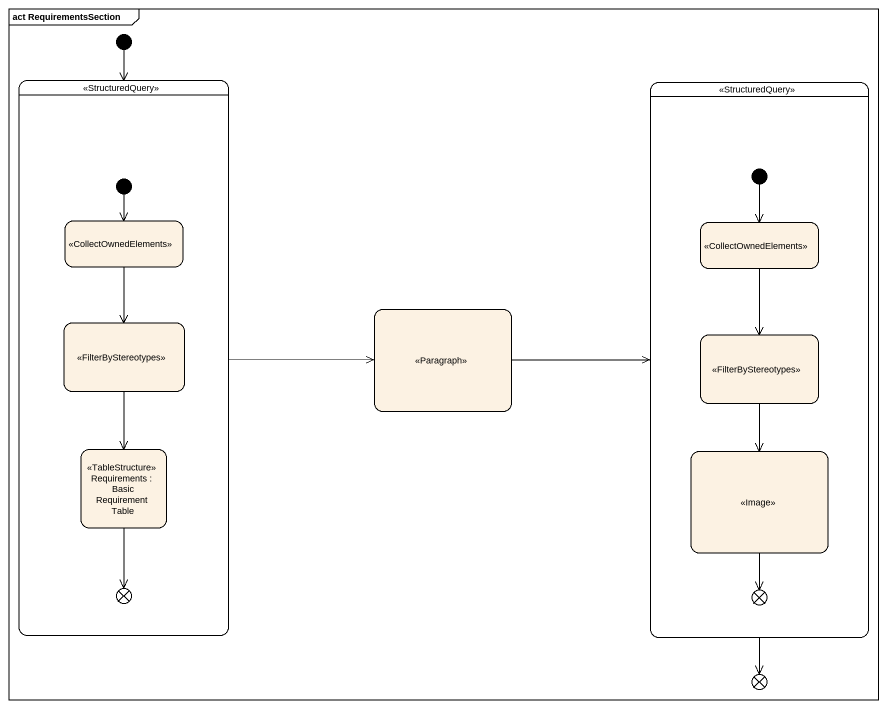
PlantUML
@startuml
mainframe act RequirementsSection
hide empty description
state " " as state1 <<StructuredQuery>> {
  state " " as state3 <<CollectOwnedElements>>
  state " " as state6 <<FilterByStereotypes>>
  state "Requirements : Basic Requirement Table" as Requirements <<TableStructure>>
  state flowfinal1 <<end>>
  [*] --> state3
}
state " " as state2 <<StructuredQuery>> {
  state " " as state4 <<CollectOwnedElements>>
  state " " as state7 <<FilterByStereotypes>>
  state " " as state8 <<Image>>
  state flowfinal2 <<end>>
  [*] --> state4
}
state " " as state5 <<Paragraph>>
state flowfinal3 <<end>>
[*] --> state1
state1 -right-> state5
state2 --> flowfinal3
state3 --> state6
state4 --> state7
state5 -right-> state2
state6 --> Requirements
state7 --> state8
Requirements --> flowfinal1
state8 --> flowfinal2
@enduml
